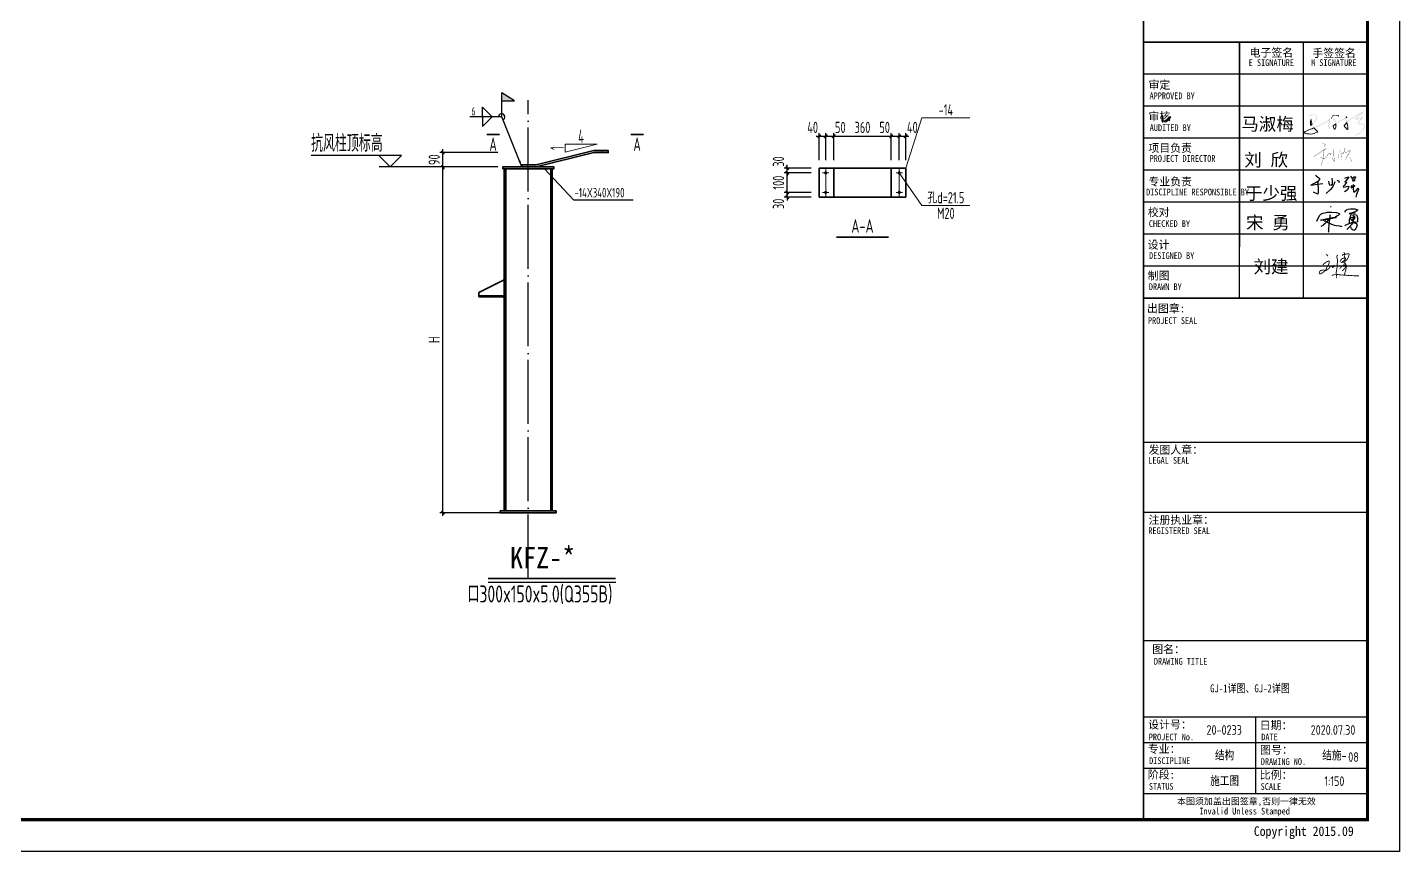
# Model space of a CAD drawing. Extents: x 899043 to 2598688, y -137197 to 211789.
# Drawn here: x 2129330 to 2193642, y 3985 to 42630 of the extents above; entities that cross this region are included whole.
import ezdxf
from ezdxf.enums import TextEntityAlignment as Align

# ---------------------------------------------------------------- set-up
doc = ezdxf.new("R2010")
doc.units = 0
doc.header["$LTSCALE"] = 1500
doc.header["$MEASUREMENT"] = 0
doc.linetypes.add('DOTE', pattern=[2.42, 2, -0.2, 0.02, -0.2])
for name, color, linetype in [('00-tk', 151, 'Continuous'), ('1', 2, 'Continuous'), ('AXIS', 3, 'Continuous'), ('DIM', 3, 'Continuous'), ('DIM_ELEV', 3, 'Continuous'), ('HfText', 7, 'Continuous'), ('iicon', 7, 'Continuous'), ('PUB_TEXT', 7, 'Continuous'), ('TEXT', 7, 'Continuous'), ('WALL', 7, 'Continuous'), ('WELD', 7, 'Continuous'), ('WINDOW', 4, 'Continuous'), ('文字', 7, 'Continuous')]:
    doc.layers.add(name, color=color, linetype=linetype)
for name, color, linetype, lineweight in [('10', 7, 'Continuous', 35), ('TK-签名', 70, 'Continuous', 30), ('功能名称', 255, 'Continuous', 0), ('字符串标注', 9, 'Continuous', 18), ('尺寸线及数字', 2, 'Continuous', 35), ('层10', 9, 'Continuous', 18), ('螺栓孔标注', 9, 'Continuous', 18), ('钢板标注', 9, 'Continuous', 18)]:
    doc.layers.add(name, color=color, linetype=linetype, lineweight=lineweight)
doc.styles.add('-黑体', font='simhei.ttf', dxfattribs={"width": 0.8})
doc.styles.add('DS6FS', font='tssdeng.shx', dxfattribs={"width": 0.8, "bigfont": 'tssdchn.shx'})
doc.styles.add('DS6HT', font='simhei.ttf', dxfattribs={"width": 0.8})
doc.styles.add('FromPkpm', font='Pkpmeng', dxfattribs={"width": 0.7, "bigfont": 'hztxt'})
doc.styles.get("Standard").update_dxf_attribs({"font": 'gbenor.shx', "bigfont": 'gbcbig.shx'})
doc.styles.add('TSSD_Dimension', font='Tssdeng.shx', dxfattribs={"width": 0.7, "bigfont": 'hztxt.shx'})
doc.styles.add('TSSD_Label', font='Tssdeng.shx', dxfattribs={"width": 0.7, "bigfont": 'hztxt.shx'})
doc.styles.add('TSSD_Norm', font='Tssdeng.shx', dxfattribs={"bigfont": 'hztxt.shx'})
doc.dimstyles.new('TSSD_150_150', dxfattribs={"dimtxt": 525, "dimasz": 150, "dimexe": 150, "dimexo": 375, "dimgap": 150, "dimtad": 1, "dimdec": 0, "dimzin": 0, "dimdsep": 46, "dimtxsty": 'TSSD_Dimension', "dimblk": 'ARCHTICK', "dimblk1": 'ARCHTICK', "dimblk2": 'ARCHTICK', "dimcen": 0, "dimdle": 150, "dimclrt": 7, "dimadec": 0, "dimazin": 0, "dimtfac": 1, "dimtdec": 0, "dimtix": 1, "dimtmove": 2, "dimatfit": 3, "dimfxl": 0, "dimtolj": 1, "dimtzin": 0, "dimarcsym": 0})
doc.dimstyles.new('TSSD_75_150', dxfattribs={"dimtxt": 525, "dimasz": 150, "dimexe": 150, "dimexo": 375, "dimgap": 150, "dimtad": 1, "dimdec": 0, "dimlfac": 0.5, "dimzin": 0, "dimdsep": 46, "dimtxsty": 'TSSD_Dimension', "dimblk": 'ARCHTICK', "dimblk1": 'ARCHTICK', "dimblk2": 'ARCHTICK', "dimcen": 0, "dimdle": 150, "dimclrt": 7, "dimadec": 0, "dimazin": 0, "dimtfac": 1, "dimtdec": 0, "dimtix": 1, "dimtmove": 2, "dimatfit": 3, "dimfxl": 0, "dimtolj": 1, "dimtzin": 0, "dimarcsym": 0})
doc.dimstyles.new('TSSD_LEADER_STYLE_300.0', dxfattribs={"dimtxt": 0.18, "dimasz": 300, "dimexe": 0.18, "dimexo": 0.0625, "dimgap": 0.09, "dimtad": 0, "dimtih": 1, "dimtoh": 1, "dimdec": 4, "dimzin": 0, "dimdsep": 46, "dimtxsty": 'Standard', "dimcen": 0.09, "dimadec": 0, "dimazin": 0, "dimtfac": 1, "dimtdec": 4, "dimtofl": 0, "dimtmove": 0, "dimatfit": 3, "dimfxl": 0, "dimtolj": 1, "dimtzin": 0, "dimarcsym": 0})

# ---------------------------------------------------------------- blocks, each defined once
blk = doc.blocks.new('_ArchTick')
at = {"color": 0, "linetype": 'ByBlock', "const_width": 0.4}
blk.add_lwpolyline([(-0.5, -0.5), (0.5, 0.5)], dxfattribs=at)
blk = doc.blocks.new('*D742')
at = {"layer": 'Defpoints', "color": 0}
for p in [(2148804, 36765), (2151748, 36765), (2151748, 36090)]:
    blk.add_point(p, dxfattribs=at)
at = {"layer": 'DIM', "color": 0, "lineweight": -2}
for p, q in [((2151373, 36765), (2148654, 36765)), ((2148804, 36765), (2148804, 36915)), ((2148804, 36090), (2148804, 36765)), ((2151373, 36090), (2148654, 36090)), ((2148804, 36090), (2148804, 35940))]:
    blk.add_line(p, q, dxfattribs=at)
at = {"layer": 'DIM', "color": 0, "lineweight": -2, "xscale": 150, "yscale": 150, "zscale": 150}
for p, rotation in [((2148804, 36765), 270), ((2148804, 36090), 90)]:
    blk.add_blockref('_ArchTick', p, dxfattribs=dict(at, rotation=rotation))
at = {"layer": 'DIM', "color": 7, "insert": (2148391, 36428), "char_height": 525, "attachment_point": 5, "rotation": 90, "style": 'TSSD_Dimension'}
blk.add_mtext('\\A1;90', dxfattribs=at)
blk = doc.blocks.new('*D743')
at = {"layer": 'Defpoints', "color": 0}
for p in [(2166744, 37530), (2166444, 36034), (2166744, 36034)]:
    blk.add_point(p, dxfattribs=at)
at = {"layer": 'DIM', "color": 0, "lineweight": -2}
for p, q in [((2166294, 37530), (2166894, 37530)), ((2166444, 36409), (2166444, 37680)), ((2166744, 36409), (2166744, 37680))]:
    blk.add_line(p, q, dxfattribs=at)
at = {"layer": 'DIM', "color": 0, "lineweight": -2, "xscale": 150, "yscale": 150, "zscale": 150, "rotation": 180}
blk.add_blockref('_ArchTick', (2166444, 37530), dxfattribs=at)
at = {"layer": 'DIM', "color": 0, "lineweight": -2, "xscale": 150, "yscale": 150, "zscale": 150}
blk.add_blockref('_ArchTick', (2166744, 37530), dxfattribs=at)
at = {"layer": 'DIM', "color": 7, "insert": (2166133, 37943), "char_height": 525, "attachment_point": 5, "style": 'TSSD_Dimension'}
blk.add_mtext('\\A1;40', dxfattribs=at)
blk = doc.blocks.new('*D744')
at = {"layer": 'Defpoints', "color": 0}
for p in [(2167119, 37530), (2166744, 36034), (2167119, 36034)]:
    blk.add_point(p, dxfattribs=at)
at = {"layer": 'DIM', "color": 0, "lineweight": -2}
for p, q in [((2166594, 37530), (2167269, 37530)), ((2166744, 36409), (2166744, 37680)), ((2167119, 36409), (2167119, 37680))]:
    blk.add_line(p, q, dxfattribs=at)
at = {"layer": 'DIM', "color": 0, "lineweight": -2, "xscale": 150, "yscale": 150, "zscale": 150, "rotation": 180}
blk.add_blockref('_ArchTick', (2166744, 37530), dxfattribs=at)
at = {"layer": 'DIM', "color": 0, "lineweight": -2, "xscale": 150, "yscale": 150, "zscale": 150}
blk.add_blockref('_ArchTick', (2167119, 37530), dxfattribs=at)
at = {"layer": 'DIM', "color": 7, "insert": (2167429, 37943), "char_height": 525, "attachment_point": 5, "style": 'TSSD_Dimension'}
blk.add_mtext('\\A1;50', dxfattribs=at)
blk = doc.blocks.new('*D745')
at = {"layer": 'Defpoints', "color": 0}
for p in [(2169819, 37530), (2167119, 36034), (2169819, 36034)]:
    blk.add_point(p, dxfattribs=at)
at = {"layer": 'DIM', "color": 0, "lineweight": -2}
for p, q in [((2166969, 37530), (2169969, 37530)), ((2167119, 36409), (2167119, 37680)), ((2169819, 36409), (2169819, 37680))]:
    blk.add_line(p, q, dxfattribs=at)
at = {"layer": 'DIM', "color": 0, "lineweight": -2, "xscale": 150, "yscale": 150, "zscale": 150, "rotation": 180}
blk.add_blockref('_ArchTick', (2167119, 37530), dxfattribs=at)
at = {"layer": 'DIM', "color": 0, "lineweight": -2, "xscale": 150, "yscale": 150, "zscale": 150}
blk.add_blockref('_ArchTick', (2169819, 37530), dxfattribs=at)
at = {"layer": 'DIM', "color": 7, "insert": (2168469, 37943), "char_height": 525, "attachment_point": 5, "style": 'TSSD_Dimension'}
blk.add_mtext('\\A1;360', dxfattribs=at)
blk = doc.blocks.new('*D746')
at = {"layer": 'Defpoints', "color": 0}
for p in [(2170194, 37530), (2169819, 36034), (2170194, 36034)]:
    blk.add_point(p, dxfattribs=at)
at = {"layer": 'DIM', "color": 0, "lineweight": -2}
for p, q in [((2169669, 37530), (2170344, 37530)), ((2169819, 36409), (2169819, 37680)), ((2170194, 36409), (2170194, 37680))]:
    blk.add_line(p, q, dxfattribs=at)
at = {"layer": 'DIM', "color": 0, "lineweight": -2, "xscale": 150, "yscale": 150, "zscale": 150, "rotation": 180}
blk.add_blockref('_ArchTick', (2169819, 37530), dxfattribs=at)
at = {"layer": 'DIM', "color": 0, "lineweight": -2, "xscale": 150, "yscale": 150, "zscale": 150}
blk.add_blockref('_ArchTick', (2170194, 37530), dxfattribs=at)
at = {"layer": 'DIM', "color": 7, "insert": (2169508, 37943), "char_height": 525, "attachment_point": 5, "style": 'TSSD_Dimension'}
blk.add_mtext('\\A1;50', dxfattribs=at)
blk = doc.blocks.new('*D747')
at = {"layer": 'Defpoints', "color": 0}
for p in [(2170494, 37530), (2170194, 36034), (2170494, 36034)]:
    blk.add_point(p, dxfattribs=at)
at = {"layer": 'DIM', "color": 0, "lineweight": -2}
for p, q in [((2170044, 37530), (2170644, 37530)), ((2170194, 36409), (2170194, 37680)), ((2170494, 36409), (2170494, 37680))]:
    blk.add_line(p, q, dxfattribs=at)
at = {"layer": 'DIM', "color": 0, "lineweight": -2, "xscale": 150, "yscale": 150, "zscale": 150, "rotation": 180}
blk.add_blockref('_ArchTick', (2170194, 37530), dxfattribs=at)
at = {"layer": 'DIM', "color": 0, "lineweight": -2, "xscale": 150, "yscale": 150, "zscale": 150}
blk.add_blockref('_ArchTick', (2170494, 37530), dxfattribs=at)
at = {"layer": 'DIM', "color": 7, "insert": (2170804, 37943), "char_height": 525, "attachment_point": 5, "style": 'TSSD_Dimension'}
blk.add_mtext('\\A1;40', dxfattribs=at)
blk = doc.blocks.new('*D748')
at = {"layer": 'Defpoints', "color": 0}
for p in [(2164944, 34894), (2166444, 34894), (2166444, 34669)]:
    blk.add_point(p, dxfattribs=at)
at = {"layer": 'DIM', "color": 0, "lineweight": -2}
for p, q in [((2166069, 34894), (2164794, 34894)), ((2164944, 34894), (2164944, 35044)), ((2164944, 34669), (2164944, 34894)), ((2166069, 34669), (2164794, 34669)), ((2164944, 34669), (2164944, 34519))]:
    blk.add_line(p, q, dxfattribs=at)
at = {"layer": 'DIM', "color": 0, "lineweight": -2, "xscale": 150, "yscale": 150, "zscale": 150}
for p, rotation in [((2164944, 34894), 270), ((2164944, 34669), 90)]:
    blk.add_blockref('_ArchTick', p, dxfattribs=dict(at, rotation=rotation))
at = {"layer": 'DIM', "color": 7, "insert": (2164531, 34359), "char_height": 525, "attachment_point": 5, "rotation": 90, "style": 'TSSD_Dimension'}
blk.add_mtext('\\A1;30', dxfattribs=at)
blk = doc.blocks.new('*D749')
at = {"layer": 'Defpoints', "color": 0}
for p in [(2164944, 35809), (2166444, 35809), (2166444, 34894)]:
    blk.add_point(p, dxfattribs=at)
at = {"layer": 'DIM', "color": 0, "lineweight": -2}
for p, q in [((2166069, 35809), (2164794, 35809)), ((2164944, 35809), (2164944, 35959)), ((2164944, 34894), (2164944, 35809)), ((2166069, 34894), (2164794, 34894)), ((2164944, 34894), (2164944, 34744))]:
    blk.add_line(p, q, dxfattribs=at)
at = {"layer": 'DIM', "color": 0, "lineweight": -2, "xscale": 150, "yscale": 150, "zscale": 150}
for p, rotation in [((2164944, 35809), 270), ((2164944, 34894), 90)]:
    blk.add_blockref('_ArchTick', p, dxfattribs=dict(at, rotation=rotation))
at = {"layer": 'DIM', "color": 7, "insert": (2164531, 35352), "char_height": 525, "attachment_point": 5, "rotation": 90, "style": 'TSSD_Dimension'}
blk.add_mtext('\\A1;100', dxfattribs=at)
blk = doc.blocks.new('*D750')
at = {"layer": 'Defpoints', "color": 0}
for p in [(2164944, 36034), (2166444, 36034), (2166444, 35809)]:
    blk.add_point(p, dxfattribs=at)
at = {"layer": 'DIM', "color": 0, "lineweight": -2}
for p, q in [((2166069, 36034), (2164794, 36034)), ((2164944, 36034), (2164944, 36184)), ((2164944, 35809), (2164944, 36034)), ((2166069, 35809), (2164794, 35809)), ((2164944, 35809), (2164944, 35659))]:
    blk.add_line(p, q, dxfattribs=at)
at = {"layer": 'DIM', "color": 0, "lineweight": -2, "xscale": 150, "yscale": 150, "zscale": 150}
for p, rotation in [((2164944, 36034), 270), ((2164944, 35809), 90)]:
    blk.add_blockref('_ArchTick', p, dxfattribs=dict(at, rotation=rotation))
at = {"layer": 'DIM', "color": 7, "insert": (2164531, 36344), "char_height": 525, "attachment_point": 5, "rotation": 90, "style": 'TSSD_Dimension'}
blk.add_mtext('\\A1;30', dxfattribs=at)
blk = doc.blocks.new('*D741')
at = {"layer": 'Defpoints', "color": 0}
for p in [(2148804, 36090), (2151373, 36090), (2152805, 19873)]:
    blk.add_point(p, dxfattribs=at)
at = {"layer": 'DIM', "color": 0, "lineweight": -2}
for p, q in [((2150998, 36090), (2148654, 36090)), ((2148804, 19723), (2148804, 36240)), ((2152430, 19873), (2148654, 19873))]:
    blk.add_line(p, q, dxfattribs=at)
at = {"layer": 'DIM', "color": 0, "lineweight": -2, "xscale": 150, "yscale": 150, "zscale": 150}
for p, rotation in [((2148804, 36090), 90), ((2148804, 19873), 270)]:
    blk.add_blockref('_ArchTick', p, dxfattribs=dict(at, rotation=rotation))
at = {"layer": 'DIM', "color": 7, "insert": (2148391, 27982), "char_height": 525, "attachment_point": 5, "rotation": 90, "style": 'TSSD_Dimension'}
blk.add_mtext('\\A1;H', dxfattribs=at)
blk = doc.blocks.new('_WELD001')
at = {"linetype": 'ByBlock'}
h = blk.add_hatch(color=0, dxfattribs=at)
h.paths.add_polyline_path([(0.8, 1), (0, 1.5), (0, 1)])
edge = h.paths.add_edge_path()
edge.add_line((0, 0), (0, 1.5))
at = {"color": 0, "linetype": 'ByBlock'}
for p, q in [((0, 0), (0, 1.5)), ((0.8, 1), (0, 1.5)), ((0, 1), (0.8, 1))]:
    blk.add_line(p, q, dxfattribs=at)
blk = doc.blocks.new('_WELD004')
at = {"color": 0, "linetype": 'ByBlock'}
for p, q in [((0, 1), (1, 0)), ((0, 0), (0, 1))]:
    blk.add_line(p, q, dxfattribs=at)
blk = doc.blocks.new('A$C7C122B11')
at = {"layer": 'iicon', "color": 13, "const_width": 7.58}
for points in [[(101, 316), (199, 383)], [(199, 383), (301, 455)], [(244, 611), (279, 605)], [(322, 465), (255, 393)], [(255, 393), (267, 338)], [(279, 605), (315, 591)], [(321, 572), (298, 526)], [(301, 455), (344, 476)], [(315, 591), (321, 572)], [(554, 440), (553, 381)], [(553, 381), (555, 298)], [(718, 416), (741, 413)], [(745, 400), (719, 368)], [(741, 413), (745, 400)], [(858, 469), (850, 439)], [(850, 439), (850, 403)], [(850, 403), (863, 373)], [(872, 485), (858, 469)], [(897, 363), (924, 382)], [(924, 382), (974, 414)], [(991, 378), (971, 334)], [(974, 414), (997, 421)], [(1010, 411), (991, 378)], [(997, 421), (1010, 411)], [(0, 251), (101, 316)], [(180, 234), (214, 214)], [(220, 61), (189, 0)], [(214, 214), (249, 201)], [(254, 164), (220, 61)], [(249, 201), (284, 195)], [(270, 260), (254, 164)], [(267, 338), (270, 260)], [(284, 195), (312, 200)], [(312, 200), (331, 220)], [(331, 220), (382, 295)], [(382, 295), (411, 328)], [(411, 328), (434, 349)], [(434, 349), (448, 349)], [(448, 349), (455, 315)], [(455, 315), (462, 292)], [(462, 292), (485, 335)], [(535, 158), (509, 209)], [(575, 108), (535, 158)], [(555, 298), (561, 212)], [(561, 212), (572, 134)], [(572, 134), (575, 108)], [(674, 309), (686, 266)], [(686, 266), (692, 224)], [(692, 224), (692, 211)], [(726, 309), (755, 327)], [(755, 327), (790, 346)], [(756, 296), (765, 257)], [(762, 218), (762, 180)], [(762, 180), (763, 160)], [(765, 257), (762, 218)], [(790, 346), (817, 357)], [(826, 342), (799, 315)], [(817, 357), (835, 356)], [(835, 356), (826, 342)], [(863, 373), (876, 363)], [(876, 363), (897, 363)], [(892, 201), (876, 164)], [(909, 233), (892, 201)], [(921, 283), (909, 233)], [(923, 311), (921, 283)], [(951, 294), (937, 279)], [(971, 334), (951, 294)], [(980, 231), (1007, 207)], [(1033, 121), (1002, 119)], [(1007, 207), (1028, 171)], [(1028, 171), (1033, 146)], [(1033, 146), (1033, 121)]]:
    blk.add_lwpolyline(points, dxfattribs=at)
blk = doc.blocks.new('A$C26561F03')
at = {"layer": 'WALL'}
for p, q in [((166, 452), (88, 412)), ((150, 688), (177, 655)), ((224, 488), (166, 452)), ((177, 655), (214, 628)), ((214, 628), (252, 600)), ((216, 496), (223, 419)), ((268, 546), (224, 488)), ((252, 600), (277, 584)), ((277, 584), (268, 546)), ((550, 496), (561, 437)), ((561, 437), (583, 381)), ((662, 590), (665, 508)), ((665, 508), (669, 415)), ((749, 474), (725, 389)), ((810, 531), (834, 516)), ((834, 516), (863, 508)), ((863, 508), (884, 493)), ((880, 471), (867, 448)), ((884, 493), (880, 471)), ((1120, 459), (1057, 371)), ((1084, 500), (1061, 471)), ((1061, 471), (1109, 474)), ((1068, 593), (1118, 614)), ((1150, 572), (1084, 500)), ((1109, 474), (1120, 459)), ((1118, 614), (1187, 628)), ((1187, 628), (1150, 572)), ((1246, 649), (1268, 615)), ((1268, 615), (1304, 564)), ((1304, 564), (1309, 523)), ((1307, 568), (1333, 598)), ((1309, 523), (1308, 495)), ((1343, 524), (1316, 499)), ((1316, 499), (1363, 515)), ((1333, 598), (1360, 635)), ((1377, 566), (1343, 524)), ((1360, 635), (1394, 635)), ((1363, 515), (1390, 517)), ((1397, 608), (1377, 566)), ((1394, 635), (1397, 608)), ((88, 412), (0, 376)), ((0, 376), (76, 385)), ((76, 385), (204, 403)), ((222, 89), (81, 156)), ((204, 403), (295, 415)), ((231, 157), (222, 89)), ((223, 419), (231, 254)), ((231, 254), (231, 157)), ((295, 415), (378, 424)), ((616, 235), (483, 114)), ((583, 381), (597, 366)), ((680, 311), (616, 235)), ((660, 364), (640, 392)), ((669, 415), (660, 364)), ((725, 389), (680, 311)), ((1057, 371), (1016, 328)), ((1016, 328), (1022, 313)), ((1022, 313), (1078, 322)), ((1135, 221), (1058, 166)), ((1078, 322), (1153, 340)), ((1181, 286), (1135, 221)), ((1153, 340), (1188, 328)), ((1188, 328), (1181, 286)), ((1271, 364), (1258, 328)), ((1258, 328), (1263, 293)), ((1263, 293), (1289, 314)), ((1289, 314), (1309, 338)), ((1309, 338), (1344, 361)), ((1328, 304), (1325, 232)), ((1325, 232), (1330, 189)), ((1328, 304), (1332, 359)), ((1357, 326), (1328, 304)), ((1330, 189), (1340, 165)), ((1332, 359), (1335, 388)), ((1340, 165), (1370, 167)), ((1344, 361), (1362, 360)), ((1365, 339), (1357, 326)), ((1362, 360), (1365, 339)), ((1370, 167), (1427, 221)), ((1429, 80), (1406, 0)), ((1427, 221), (1472, 263)), ((1474, 180), (1429, 80)), ((1472, 263), (1484, 279)), ((1486, 229), (1474, 180)), ((1484, 279), (1486, 229))]:
    blk.add_line(p, q, dxfattribs=at)
blk = doc.blocks.new('20150828165454')
h = blk.add_hatch(color=256)
h.paths.add_polyline_path([(-4440, 30), (-4590, 65), (-4738, 73), (-4862, 73), (-4992, 72), (-5125, 52), (-5266, 37), (-5393, 13), (-5517, -12), (-5636, -56), (-5741, -115), (-5764, -162), (-5753, -202), (-5720, -224), (-5687, -211), (-5590, -156), (-5487, -118), (-5372, -95), (-5250, -72), (-5111, -57), (-4983, -38), (-4861, -37), (-4741, -37), (-4606, -44), (-4481, -73), (-4396, -123), (-4309, -200), (-4258, -277), (-4228, -372), (-4222, -432), (-4226, -493), (-4256, -619), (-4303, -715), (-4397, -874), (-4482, -1002), (-4524, -1077), (-4590, -1174), (-4663, -1268), (-4809, -1452), (-5015, -1664), (-5034, -1609), (-5089, -1342), (-5123, -1119), (-5136, -855), (-5186, -665), (-5310, -733), (-5417, -938), (-5505, -1249), (-5497, -1579), (-5468, -1849), (-5423, -2020), (-5307, -2086), (-5075, -1883), (-5061, -1869), (-5023, -1980), (-4920, -2172), (-4812, -2296), (-4775, -2346), (-4907, -2394), (-5121, -2478), (-5344, -2571), (-5520, -2636), (-5732, -2723), (-5969, -2837), (-6203, -2949), (-6416, -3043), (-6581, -3165), (-6703, -3245), (-6753, -3389), (-6543, -3484), (-6306, -3571), (-6047, -3628), (-5675, -3683), (-5346, -3696), (-4984, -3674), (-4626, -3589), (-4404, -3489), (-4020, -3309), (-3956, -3186), (-3956, -3088), (-4121, -2902), (-4378, -2661), (-4537, -2481), (-4598, -2400), (-4501, -2365), (-4236, -2257), (-3766, -2061), (-3213, -1827), (-2411, -1391), (-2174, -1208), (-2003, -1066), (-1843, -939), (-1870, -1118), (-1916, -1391), (-1963, -1659), (-1997, -1943), (-2000, -2196), (-1987, -2394), (-1897, -2716), (-1739, -2464), (-1664, -2061), (-1660, -2046), (-1673, -2009), (-1704, -2000), (-1735, -2006), (-1772, -2040), (-1844, -2423), (-1858, -2447), (-1878, -2376), (-1890, -2193), (-1887, -1950), (-1854, -1675), (-1808, -1409), (-1762, -1135), (-1727, -907), (-1723, -906), (-1721, -872), (-1721, -871), (-1703, -509, 0.9997794), (-1812, -503), (-1829, -818), (-1884, -831), (-2072, -981), (-2243, -1122), (-2471, -1298), (-3261, -1728), (-3808, -1959), (-4278, -2155), (-4541, -2262), (-4667, -2307), (-4727, -2228), (-4828, -2109), (-4922, -1935), (-4975, -1781), (-4727, -1525), (-4576, -1336), (-4501, -1239), (-4430, -1135), (-4388, -1059), (-4304, -932), (-4206, -767), (-4152, -656), (-4116, -509), (-4112, -430), (-4119, -351), (-4158, -229), (-4225, -127), (-4331, -33)])
h.paths.add_polyline_path([(-5250, -856), (-5246, -872), (-5233, -1130), (-5198, -1361), (-5140, -1638), (-5101, -1752), (-5151, -1803), (-5320, -1952), (-5328, -1947), (-5360, -1829), (-5387, -1572), (-5395, -1263), (-5314, -979)], flags=16)
h.paths.add_polyline_path([(-4706, -2439), (-4622, -2551), (-4457, -2737), (-4200, -2979), (-4066, -3130), (-4066, -3160), (-4100, -3226), (-4450, -3389), (-4661, -3484), (-5000, -3565), (-5347, -3585), (-5665, -3573), (-6027, -3519), (-6275, -3465), (-6502, -3382), (-6616, -3330), (-6611, -3316), (-6519, -3255), (-6360, -3139), (-6157, -3049), (-5921, -2936), (-5688, -2824), (-5479, -2739), (-5303, -2673), (-5080, -2580), (-4869, -2497)], flags=16)
blk.add_hatch(color=256).paths.add_polyline_path([(-168, -111), (-139, -122), (-168, -209), (-178, -172), (-217, -188), (-241, -231), (-240, -253), (-228, -276), (-200, -294), (-168, -302), (-115, -297), (-77, -292), (-54, -271), (-64, -244), (0, -55), (-152, 0), (-457, -20), (-795, -59), (-1146, -70), (-1281, -116), (-1343, -253), (-1500, -603), (-1494, -694), (-1442, -689), (-1397, -663), (-1400, -648), (-1243, -299), (-1200, -205), (-1126, -179), (-787, -168), (-448, -130)])
h = blk.add_hatch(color=256)
h.paths.add_polyline_path([(-688, -999), (-758, -854), (-875, -743), (-1035, -731), (-1201, -885), (-1136, -1058), (-1108, -1080), (-1080, -1087), (-1031, -1082), (-1031, -1038), (-1033, -1019), (-1072, -915), (-995, -844), (-922, -850), (-848, -920), (-789, -1044), (-688, -1286), (-658, -1498), (-642, -1566), (-853, -1712), (-1191, -1986), (-1209, -2083), (-1177, -2315), (-1093, -2534), (-846, -2791), (-664, -2671), (-615, -2561), (-516, -2337), (-480, -2070), (-489, -1817), (-511, -1642), (-518, -1613), (-479, -1586), (-165, -1385), (192, -1191), (537, -1003), (1087, -738), (1231, -674), (1250, -797), (1292, -1025), (1329, -1168), (1390, -1315), (1395, -1327), (1306, -1404), (1156, -1569), (983, -1775), (814, -1969), (842, -2080), (917, -2204), (1145, -2513), (1400, -2745), (1622, -2852), (1738, -2764), (1754, -2564), (1717, -2283), (1677, -1889), (1607, -1705), (1537, -1400), (1523, -1361), (1651, -1250), (1970, -1051), (2327, -770), (2760, -428), (2899, -354), (3238, -160), (3696, 101), (3975, 242), (4325, 379), (4403, 392), (4098, 197), (3764, -67), (3426, -339), (3128, -580), (3036, -733), (3084, -838), (3231, -876), (4286, -573), (4170, -677), (3520, -1353), (3490, -1494), (3543, -1600), (3652, -1703), (3791, -1744), (4210, -1764), (4485, -1782), (4603, -1871), (4653, -1995), (4701, -2170), (4651, -2340), (4517, -2625), (4351, -2851), (4045, -3162), (3802, -3368), (3636, -3501), (3516, -3583), (3351, -3668), (3136, -3711), (3117, -3707), (3087, -3712), (3058, -3730), (3044, -3762), (3044, -3803), (3072, -3829), (3115, -3829), (3158, -3819), (3388, -3773), (3573, -3678), (3701, -3590), (3872, -3453), (4120, -3243), (4435, -2922), (4612, -2681), (4754, -2379), (4815, -2171), (4757, -1960), (4694, -1802), (4525, -1674), (4216, -1654), (3809, -1635), (3708, -1605), (3633, -1534), (3606, -1480), (3621, -1406), (4246, -756), (4499, -531), (4400, -447), (4272, -463), (3230, -762), (3162, -745), (3160, -740), (3213, -654), (3495, -425), (3832, -153), (4162, 107), (4528, 341), (4539, 495), (4415, 505), (4296, 485), (3930, 343), (3644, 198), (3183, -65), (2846, -258), (2700, -335), (2259, -684), (1907, -961), (1585, -1162), (1483, -1251), (1434, -1133), (1400, -1002), (1358, -778), (1335, -627), (1338, -626), (1600, -468), (1348, -242), (1207, -133), (1215, -560), (1041, -638), (487, -905), (139, -1094), (-221, -1290), (-540, -1495), (-545, -1498), (-550, -1478), (-581, -1257)])
h.paths.add_polyline_path([(-617, -1682), (-599, -1826), (-590, -2065), (-623, -2307), (-715, -2516), (-752, -2596), (-830, -2649), (-998, -2474), (-1070, -2287), (-1098, -2086), (-1090, -2046), (-787, -1800)], flags=16)
h.paths.add_polyline_path([(935, -1998), (1066, -1847), (1239, -1641), (1383, -1483), (1433, -1440), (1501, -1737), (1569, -1915), (1608, -2296), (1643, -2567), (1632, -2706), (1609, -2724), (1462, -2653), (1227, -2439), (1009, -2142), (945, -2037)], flags=16)
h.paths.add_polyline_path([(1324, -506), (1321, -366), (1416, -451)], flags=16)
for points in [[(-4869, -2497), (-4706, -2439), (-4622, -2551), (-4457, -2737), (-4200, -2979), (-4066, -3130), (-4066, -3160), (-4100, -3226), (-4450, -3389), (-4661, -3484), (-5000, -3565), (-5347, -3585), (-5665, -3573), (-6027, -3519), (-6275, -3465), (-6502, -3382), (-6616, -3330), (-6611, -3316), (-6519, -3255), (-6360, -3139), (-6157, -3049), (-5921, -2936), (-5688, -2824), (-5479, -2739), (-5303, -2673), (-5080, -2580)], [(-5246, -872), (-5233, -1130), (-5198, -1361), (-5140, -1638), (-5101, -1752), (-5151, -1803), (-5320, -1952), (-5328, -1947), (-5360, -1829), (-5387, -1572), (-5395, -1263), (-5314, -979), (-5250, -856)], [(-617, -1682), (-599, -1826), (-590, -2065), (-623, -2307), (-715, -2516), (-752, -2596), (-830, -2649), (-998, -2474), (-1070, -2287), (-1098, -2086), (-1090, -2046), (-787, -1800)], [(1383, -1483), (1433, -1440), (1501, -1737), (1569, -1915), (1608, -2296), (1643, -2567), (1632, -2706), (1609, -2724), (1462, -2653), (1227, -2439), (1009, -2142), (945, -2037), (935, -1998), (1066, -1847), (1239, -1641)], [(1321, -366), (1324, -506), (1416, -451)]]:
    blk.add_lwpolyline(points, close=True)
blk = doc.blocks.new('A$C16496DF1')
at = {"layer": '00-tk'}
for p, q in [((178350, 126150), (178350, 0)), ((166350, 124650), (166350, 1500)), ((176850, 124650), (176850, 1500)), ((166350, 37950), (176850, 37950)), ((166350, 37950), (176850, 37950)), ((166350, 37950), (176850, 37950)), ((166350, 37950), (176850, 37950)), ((166350, 37950), (176850, 37950)), ((176850, 37950), (166350, 37950)), ((176850, 37950), (166350, 37950)), ((176850, 37950), (166350, 37950)), ((166350, 37950), (176850, 37950)), ((170850, 25950), (170850, 37950)), ((170850, 37950), (170850, 28350)), ((173850, 25950), (173850, 37950)), ((173850, 28350), (173850, 37950)), ((176850, 36450), (166350, 36450)), ((176850, 34950), (166350, 34950)), ((176850, 34950), (166350, 34950)), ((167232, 34253), (167230, 34214)), ((167230, 34214), (167275, 34214)), ((167273, 34460), (167232, 34450)), ((167232, 34450), (167232, 34304)), ((167232, 34304), (167233, 34290)), ((167233, 34290), (167232, 34253)), ((167273, 34304), (167273, 34460)), ((167273, 34266), (167273, 34304)), ((167274, 34228), (167273, 34266)), ((167275, 34214), (167274, 34228)), ((167365, 34259), (167328, 34246)), ((167328, 34246), (167337, 34237)), ((167337, 34237), (167359, 34208)), ((167359, 34208), (167385, 34219)), ((167399, 34274), (167365, 34259)), ((167385, 34219), (167419, 34235)), ((167429, 34291), (167399, 34274)), ((167419, 34235), (167440, 34248)), ((167462, 34313), (167429, 34291)), ((167440, 34248), (167471, 34269)), ((167490, 34336), (167462, 34313)), ((167471, 34269), (167496, 34287)), ((167505, 34352), (167490, 34336)), ((167496, 34287), (167526, 34314)), ((167533, 34382), (167505, 34352)), ((167526, 34314), (167588, 34314)), ((167555, 34409), (167533, 34382)), ((167556, 34412), (167555, 34409)), ((167576, 34446), (167556, 34412)), ((167556, 34344), (167581, 34376)), ((167588, 34314), (167556, 34344)), ((167581, 34460), (167576, 34446)), ((167614, 34441), (167581, 34460)), ((167581, 34376), (167601, 34403)), ((167601, 34403), (167604, 34408)), ((167604, 34408), (167629, 34435)), ((167629, 34435), (167614, 34441)), ((176850, 33450), (166350, 33450)), ((176850, 33450), (166350, 33450)), ((176850, 31950), (166350, 31950)), ((176850, 31950), (166350, 31950)), ((176850, 30450), (166350, 30450)), ((176850, 30450), (166350, 30450)), ((176850, 28950), (166350, 28950)), ((176850, 28950), (166350, 28950)), ((176850, 27450), (166350, 27450)), ((176850, 27450), (166350, 27450)), ((166350, 25950), (176850, 25950)), ((166350, 25950), (176850, 25950)), ((176850, 25950), (166350, 25950)), ((176850, 25950), (166350, 25950)), ((166350, 19200), (176850, 19200)), ((176850, 15900), (166350, 15900)), ((176850, 6300), (166350, 6300)), ((171600, 6300), (171600, 2700)), ((176850, 5100), (166350, 5100)), ((176850, 3900), (166350, 3900)), ((176850, 2700), (166350, 2700)), ((176850, 1500), (3750, 1500)), ((176850, 1500), (166350, 1500))]:
    blk.add_line(p, q, dxfattribs=at)
at = {"layer": '00-tk', "linetype": 'Continuous'}
blk.add_line((178350, 0), (0, 0), dxfattribs=at)
at = {"layer": '00-tk', "const_width": 150}
blk.add_lwpolyline([(3750, 124650), (176850, 124650), (176850, 1500), (3750, 1500)], close=True, dxfattribs=at)
at = {"layer": '00-tk', "const_width": 75}
blk.add_lwpolyline([(166350, 1500), (166350, 124650)], dxfattribs=at)
at = {"layer": '00-tk'}
blk.add_lwpolyline([(166350, 9900), (176850, 9900), (176850, 6300), (166350, 6300)], close=True, dxfattribs=at)
at = {"layer": 'AXIS', "color": 1, "ltscale": 1000, "const_width": 42}
for points in [[(174750, 27508), (174788, 27535), (174802, 27565), (174828, 27581), (174865, 27605), (174895, 27627), (174923, 27646), (174953, 27664), (174984, 27677), (175019, 27686), (175044, 27682), (175055, 27669), (175061, 27647), (175054, 27622), (175024, 27528), (175018, 27515), (175001, 27486), (174989, 27467), (174965, 27434), (174942, 27403), (174912, 27334), (174907, 27312), (174888, 27270), (174858, 27237), (174836, 27221), (174811, 27198), (174780, 27168), (174749, 27149), (174713, 27125), (174666, 27105), (174641, 27093), (174605, 27088), (174596, 27101), (174586, 27132), (174590, 27158), (174602, 27188), (174625, 27228), (174649, 27242), (174677, 27253), (174736, 27265), (174778, 27270), (174820, 27263), (174864, 27243), (174895, 27245), (174921, 27256), (174974, 27293), (175036, 27340), (175083, 27396), (175120, 27442), (175147, 27463), (175183, 27445), (175193, 27422), (175198, 27405), (175223, 27386), (175235, 27407), (175257, 27434), (175275, 27459), (175293, 27501), (175293, 27501), (175295, 27512)], [(174908, 28001), (174933, 27984), (174957, 27969), (174970, 27951), (174986, 27931), (174992, 27921)], [(175457, 27971), (175422, 27945), (175422, 27945), (175413, 27892), (175413, 27864), (175417, 27837), (175424, 27809), (175439, 27758), (175444, 27701), (175444, 27655), (175428, 27583), (175422, 27479), (175424, 27433), (175419, 27381), (175406, 27310), (175393, 27214), (175378, 27163), (175391, 27014), (175384, 26926), (175386, 26891), (175387, 26877)], [(175566, 27661), (175574, 27706), (175605, 27752), (175641, 27788), (175718, 27825), (175757, 27838), (175780, 27844), (175803, 27844), (175819, 27808), (175796, 27752), (175757, 27716), (175697, 27677), (175665, 27646), (175647, 27628), (175711, 27638), (175774, 27647), (175788, 27640), (175787, 27590), (175743, 27545), (175733, 27520), (175703, 27487), (175670, 27462), (175642, 27443), (175623, 27418), (175685, 27473), (175733, 27482), (175772, 27495), (175811, 27499), (175841, 27494), (175814, 27438), (175812, 27387), (175777, 27348), (175737, 27295), (175697, 27263), (175677, 27240), (175669, 27218)], [(175703, 27933), (175682, 27951), (175676, 27971), (175695, 27988), (175743, 28000), (175788, 28008), (175853, 28019), (175881, 28027), (175912, 28032), (175943, 28035), (175975, 28025), (175988, 28000), (175976, 27955), (175968, 27916), (175943, 27866), (175919, 27800), (175850, 27724), (175827, 27713), (175816, 27704), (175769, 27709), (175757, 27716)], [(175738, 28105), (175753, 28077), (175768, 28058), (175769, 28031), (175772, 28021), (175775, 28005), (175760, 27963), (175764, 27909), (175774, 27887), (175775, 27873), (175773, 27842), (175781, 27739), (175774, 27709), (175787, 27622), (175798, 27579), (175811, 27559), (175838, 27516), (175867, 27474), (175863, 27437), (175849, 27397), (175844, 27348), (175825, 27238), (175804, 27191), (175782, 27105), (175754, 27038)], [(175182, 27010), (175235, 27037), (175291, 27049), (175387, 27052), (175433, 27056), (175480, 27055), (175557, 27044), (175618, 27033), (175698, 27039), (175721, 27033), (175760, 27019), (175814, 27023), (175856, 27025), (175925, 27017), (175962, 27009), (176019, 27006), (176068, 27009), (176115, 27009), (176167, 27004), (176229, 27000), (176296, 26996), (176341, 26993), (176393, 26992), (176426, 26995), (176443, 26996)]]:
    blk.add_lwpolyline(points, dxfattribs=at)
at = {"layer": 'TK-签名'}
for p, q in [((175141, 30252), (175110, 30221)), ((174467, 29561), (174590, 29823)), ((174590, 29823), (174663, 29896)), ((174717, 29614), (174646, 29601)), ((174646, 29601), (174649, 29607)), ((174649, 29607), (174890, 29663)), ((174663, 29896), (174755, 29938)), ((174804, 29612), (174717, 29614)), ((174755, 29938), (174866, 29958)), ((174899, 29620), (174804, 29612)), ((174866, 29958), (174975, 29977)), ((174890, 29663), (175044, 29698)), ((174976, 29633), (174899, 29620)), ((174992, 29585), (174931, 29516)), ((174975, 29977), (175055, 29977)), ((175072, 29649), (174976, 29633)), ((175047, 29662), (174992, 29585)), ((175086, 29773), (175037, 29379)), ((175044, 29698), (175202, 29726)), ((175055, 29977), (175157, 29977)), ((175130, 29665), (175072, 29649)), ((175076, 29855), (175075, 29836)), ((175075, 29836), (175084, 29823)), ((175093, 29841), (175076, 29855)), ((175084, 29823), (175086, 29773)), ((175120, 29832), (175093, 29841)), ((175190, 29682), (175130, 29665)), ((175157, 29977), (175395, 29967)), ((175285, 29721), (175190, 29682)), ((175202, 29726), (175330, 29736)), ((175343, 29752), (175285, 29721)), ((175330, 29736), (175372, 29722)), ((175417, 29791), (175343, 29752)), ((175374, 29710), (175369, 29714)), ((175372, 29722), (175374, 29710)), ((175395, 29967), (175554, 29911)), ((175474, 29820), (175417, 29791)), ((175554, 29911), (175474, 29820)), ((175793, 30037), (175809, 30062)), ((175799, 30005), (175793, 30037)), ((175811, 29983), (175799, 30005)), ((175809, 30062), (175868, 30098)), ((175868, 30098), (175943, 30128)), ((175943, 30128), (176051, 30143)), ((176002, 29926), (175984, 29919)), ((175984, 29919), (176015, 29916)), ((175995, 29633), (175994, 29479)), ((176003, 29665), (175995, 29633)), ((176124, 29947), (176002, 29926)), ((176015, 29702), (176003, 29665)), ((176015, 29916), (176074, 29927)), ((176061, 29860), (176015, 29702)), ((176034, 29693), (176050, 29715)), ((176050, 29668), (176034, 29693)), ((176050, 29715), (176087, 29735)), ((176076, 29640), (176050, 29668)), ((176051, 30143), (176140, 30145)), ((176099, 29928), (176061, 29860)), ((176074, 29927), (176231, 29961)), ((176104, 29604), (176076, 29640)), ((176087, 29735), (176156, 29752)), ((176238, 29942), (176099, 29928)), ((176158, 29568), (176104, 29604)), ((176152, 29648), (176113, 29630)), ((176113, 29630), (176211, 29640)), ((176215, 29979), (176124, 29947)), ((176173, 29613), (176139, 29563)), ((176140, 30145), (176261, 30138)), ((176140, 29838), (176220, 29869)), ((176201, 29688), (176152, 29648)), ((176156, 29752), (176187, 29759)), ((176184, 29652), (176173, 29613)), ((176189, 29710), (176184, 29652)), ((176187, 29759), (176239, 29765)), ((176196, 29754), (176189, 29710)), ((176197, 29793), (176196, 29754)), ((176202, 29795), (176197, 29793)), ((176241, 29731), (176201, 29688)), ((176230, 29773), (176202, 29795)), ((176211, 29640), (176245, 29662)), ((176305, 30018), (176215, 29979)), ((176220, 29869), (176334, 29854)), ((176245, 29751), (176230, 29773)), ((176231, 29961), (176273, 29954)), ((176273, 29954), (176238, 29942)), ((176239, 29765), (176267, 29760)), ((176267, 29760), (176241, 29731)), ((176256, 29714), (176245, 29751)), ((176245, 29662), (176258, 29681)), ((176258, 29681), (176256, 29714)), ((176261, 30138), (176394, 30095)), ((176354, 30048), (176305, 30018)), ((176334, 29854), (176367, 29779)), ((176394, 30095), (176354, 30048)), ((176367, 29779), (176385, 29701)), ((176386, 29603), (176375, 29530)), ((176385, 29701), (176386, 29603)), ((174694, 29332), (174659, 29318)), ((174752, 29362), (174694, 29332)), ((174791, 29389), (174752, 29362)), ((174847, 29437), (174791, 29389)), ((174813, 29563), (174844, 29574)), ((174844, 29574), (174995, 29504)), ((174931, 29516), (174847, 29437)), ((174995, 29504), (175133, 29434)), ((175015, 29058), (175007, 29040)), ((175017, 29216), (175014, 29119)), ((175014, 29119), (175015, 29058)), ((175037, 29379), (175017, 29216)), ((175133, 29434), (175239, 29393)), ((175239, 29393), (175395, 29357)), ((175395, 29357), (175528, 29342)), ((175528, 29342), (175586, 29331)), ((175586, 29331), (175612, 29321)), ((175612, 29321), (175638, 29309)), ((175785, 29361), (175829, 29396)), ((175829, 29396), (175904, 29424)), ((175898, 29180), (175875, 29163)), ((175945, 29234), (175898, 29180)), ((175904, 29424), (176029, 29467)), ((175992, 29278), (175945, 29234)), ((176025, 29314), (175992, 29278)), ((176074, 29373), (176025, 29314)), ((176029, 29467), (176080, 29480)), ((176065, 29454), (176083, 29481)), ((176079, 29255), (176072, 29276)), ((176115, 29427), (176074, 29373)), ((176087, 29236), (176079, 29255)), ((176080, 29480), (176149, 29491)), ((176083, 29481), (176111, 29502)), ((176105, 29200), (176087, 29236)), ((176130, 29167), (176105, 29200)), ((176111, 29502), (176146, 29504)), ((176146, 29469), (176115, 29427)), ((176176, 29136), (176130, 29167)), ((176139, 29563), (176131, 29548)), ((176146, 29504), (176161, 29490)), ((176161, 29490), (176146, 29469)), ((176149, 29491), (176233, 29483)), ((176212, 29533), (176158, 29568)), ((176206, 29123), (176176, 29136)), ((176245, 29133), (176206, 29123)), ((176283, 29502), (176212, 29533)), ((176233, 29483), (176290, 29471)), ((176275, 29175), (176245, 29133)), ((176308, 29222), (176275, 29175)), ((176342, 29506), (176283, 29502)), ((176290, 29471), (176337, 29453)), ((176338, 29279), (176308, 29222)), ((176337, 29453), (176353, 29404)), ((176355, 29332), (176338, 29279)), ((176375, 29530), (176342, 29506)), ((176353, 29404), (176363, 29366)), ((176363, 29366), (176355, 29332))]:
    blk.add_line(p, q, dxfattribs=at)
for name, p, xscale, yscale, zscale in [('20150828165454', (175518, 34542), 0.2499999997671694, 0.2499999997671694, 0.2499999997671694), ('A$C7C122B11', (174327, 32162), 1.698991545126773, 1.698991544893943, 1.698991544950582)]:
    blk.add_blockref(name, p, dxfattribs=dict(xscale=xscale, yscale=yscale, zscale=zscale))
at = {"color": 1, "xscale": 1.5, "yscale": 1.5, "zscale": 1.5}
blk.add_blockref('A$C26561F03', (174189, 30690), dxfattribs=at)
at = {"layer": '00-tk', "style": 'DS6HT'}
for s, p in [('电子签名', (171318, 37272)), ('手签签名', (174260, 37253)), ('审定', (166583, 35763)), ('审核', (166582, 34278)), ('项目负责', (166576, 32800)), ('专业负责', (166579, 31227)), ('校对', (166549, 29788)), ('设计', (166539, 28267)), ('制图', (166545, 26817)), ('出图章:', (166512, 25281)), ('发图人章：', (166585, 18652)), ('注册执业章：', (166586, 15364)), ('图名：', (166756, 9300)), ('设计号：', (166565, 5767)), ('日期：', (171794, 5732)), ('专业：', (166549, 4623)), ('图号：', (171814, 4583)), ('阶段:', (166549, 3421)), ('比例：', (171798, 3408))]:
    blk.add_text(s, height=375, dxfattribs=at).set_placement(p)
for s, height, width, p in [('E SIGNATURE', 315, 0.9, (171280, 36837)), ('M SIGNATURE', 315, 0.9, (174205, 36837)), ('APPROVED BY', 315, 0.9, (166631, 35280)), ('AUDITED BY', 315, 0.9, (166639, 33786)), ('PROJECT DIRECTOR', 315, 0.9, (166634, 32342)), ('DISCIPLINE RESPONSIBLE BY', 315, 0.75, (166471, 30768)), ('CHECKED BY', 315, 0.9, (166601, 29289)), ('DESIGNED BY', 315, 0.9, (166608, 27787)), ('DRAWN BY', 315, 0.9, (166598, 26330)), (' PROJECT SEAL', 315, 0.9, (166365, 24741)), ('LEGAL SEAL', 315, 0.9, (166571, 18190)), ('REGISTERED SEAL', 315, 0.9, (166575, 14889)), ('DRAWING TITLE', 315, 0.9, (166834, 8760)), ('PROJECT No.', 315, 0.9, (166597, 5215)), ('DATE', 315, 0.9, (171868, 5217)), ('DISCIPLINE', 315, 0.9, (166612, 4103)), ('DRAWING NO.', 315, 0.9, (171847, 4064)), ('STATUS', 315, 0.9, (166600, 2900)), ('SCALE', 315, 0.9, (171839, 2892)), ('Copyright 2015.09', 450, 0.9, (171520, 731))]:
    blk.add_text(s, height=height, dxfattribs=dict(at, width=width)).set_placement(p)
blk.add_text('本图须加盖出图签章,否则一律无效', height=300, dxfattribs=at).set_placement((171174, 2345), align=Align.MIDDLE)
at = {"layer": '00-tk', "style": 'DS6HT', "width": 0.9}
blk.add_text('Invalid Unless Stamped', height=315, dxfattribs=at).set_placement((171086, 1860), align=Align.MIDDLE)
at = {"layer": '功能名称', "color": 7, "style": 'DS6HT'}
blk.add_text('马淑梅 ', height=600, dxfattribs=at).set_placement((172370, 33816, -1032246), align=Align.CENTER)
for s, p in [('刘 欣', (171074, 32134)), ('于少强', (171105, 30571)), ('宋 勇', (171156, 29192)), ('刘建', (171506, 27129))]:
    blk.add_text(s, height=600, dxfattribs=at).set_placement(p)
at = {"layer": '功能名称', "color": 7, "style": 'DS6FS', "width": 0.8}
for s, p in [('20-0233', (170131, 5477)), ('2020.07.30', (175231, 5477)), ('结构', (170149, 4277)), ('结施-', (175294, 4277)), ('施工图', (170149, 3077)), ('1:150', (175294, 3077))]:
    blk.add_text(s, height=450, dxfattribs=at).set_placement(p, align=Align.CENTER)

msp = doc.modelspace()

# ---------------------------------------------------------------- linework, layer by layer
at = {"layer": '00-tk'}
msp.add_line((2181641.9, 128635.4), (2181641.9, 5485.4), dxfattribs=at)
at = {"layer": '00-tk', "const_width": 75}
msp.add_lwpolyline([(2181641.9, 5485.4), (2181641.9, 128635.4)], dxfattribs=at)
at = {"layer": '1'}
msp.add_line((2148654, 36090.4), (2145815.1, 36090.4), dxfattribs=at)
at = {"layer": 'AXIS', "color": 253, "linetype": 'DOTE'}
msp.add_line((2152805.2, 16787.1), (2152805.2, 39216.3), dxfattribs=at)
at = {"layer": 'DIM'}
msp.add_line((2150921.4, 16620.6), (2156906.4, 16620.6), dxfattribs=at)
at = {"layer": 'DIM', "const_width": 79.3}
msp.add_lwpolyline([(2150921.4, 16787.1), (2156906.4, 16787.1)], dxfattribs=at)
at = {"layer": 'DIM_ELEV'}
for p, q in [((2146859.9, 36623), (2142622.6, 36623)), ((2146327.2, 36090.4), (2145794.6, 36623)), ((2146327.2, 36090.4), (2146859.9, 36623))]:
    msp.add_line(p, q, dxfattribs=at)
at = {"layer": 'WELD'}
msp.add_line((2151558.9, 38433.8), (2150058.9, 38433.8), dxfattribs=at)
msp.add_arc((2151558.9, 38433.8), 150, 291.989661, 180, dxfattribs=at)
at = {"layer": 'WINDOW', "linetype": 'ByBlock'}
for p, q in [((2153562, 36000.4), (2154916.3, 34551.6)), ((2154916.3, 34551.6), (2157716.2, 34551.6))]:
    msp.add_line(p, q, dxfattribs=at)
at = {"layer": '尺寸线及数字', "color": 1, "lineweight": 18, "ltscale": 100}
msp.add_line((2156255.2, 36892.9), (2156255.2, 36727.9), dxfattribs=at)
at = {"layer": '尺寸线及数字', "lineweight": 35, "ltscale": 100}
for p, q in [((2170493.7, 36034.1), (2166443.7, 36034.1)), ((2166443.7, 36034.1), (2166443.7, 34669)), ((2167118.7, 36034.1), (2167118.7, 34669)), ((2169818.7, 36034.1), (2169818.7, 34669)), ((2170493.7, 34669), (2170493.7, 36034.1)), ((2151680.2, 19963), (2151680.2, 36000.4)), ((2151680.2, 36000.4), (2153930.2, 36000.4)), ((2151680.2, 35670.4), (2151680.2, 35625.4)), ((2151747.7, 19963), (2151747.7, 36000.4)), ((2153862.7, 19963), (2153862.7, 36000.4)), ((2153930.2, 19963), (2153930.2, 36000.4)), ((2166443.7, 34669), (2170493.7, 34669)), ((2150480.2, 30195.4), (2151680.2, 30795.4)), ((2150480.2, 30045.4), (2150480.2, 30195.4)), ((2150480.2, 30045.4), (2151680.2, 30045.4)), ((2150480.2, 30000.4), (2150480.2, 30045.4)), ((2151680.2, 30000.4), (2150480.2, 30000.4)), ((2151680.2, 30045.4), (2151680.2, 30000.4)), ((2151492.7, 19873), (2151492.7, 19963)), ((2151492.7, 19963), (2154117.7, 19963)), ((2154117.7, 19963), (2154117.7, 19873)), ((2154117.7, 19873), (2151492.7, 19873))]:
    msp.add_line(p, q, dxfattribs=at)
for points in [[(2152505.2, 36090.4), (2153180.2, 36090.4), (2155880.2, 36765.4), (2156555.2, 36765.4), (2156555.2, 36855.4), (2155880.2, 36855.4), (2153180.2, 36180.4), (2152505.2, 36180.4)], [(2151605.2, 36000.4), (2151605.2, 36090.4), (2154005.2, 36090.4), (2154005.2, 36000.4)]]:
    msp.add_lwpolyline(points, close=True, dxfattribs=at)
at = {"layer": '层10', "color": 7, "lineweight": 35, "ltscale": 100}
for p, q in [((2150855.2, 37605.4), (2151455.2, 37605.4)), ((2158205.2, 37605.4), (2157605.2, 37605.4)), ((2167253.7, 32794), (2169683.7, 32794))]:
    msp.add_line(p, q, dxfattribs=at)
at = {"layer": '层10', "lineweight": 18, "ltscale": 100}
for p, q in [((2154530.2, 37155.4), (2156030.2, 37155.4)), ((2154530.2, 37155.4), (2154530.2, 36780.4)), ((2154530.2, 36780.4), (2156030.2, 37155.4)), ((2166743.7, 36034.1), (2166743.7, 35119)), ((2170193.7, 36034.1), (2170193.7, 35119)), ((2166893.7, 35809.1), (2166593.7, 35809.1)), ((2170343.7, 35809.1), (2170043.7, 35809.1)), ((2166893.7, 34894), (2166593.7, 34894)), ((2166743.7, 35119), (2166743.7, 34669)), ((2170343.7, 34894), (2170043.7, 34894)), ((2170193.7, 35119), (2170193.7, 34669))]:
    msp.add_line(p, q, dxfattribs=at)
at = {"layer": '层10', "color": 1, "ltscale": 100, "const_width": 75}
for points in [[(2166781.2, 35809.1, 1), (2166706.2, 35809.1, 1)], [(2170231.2, 35809.1, 1), (2170156.2, 35809.1, 1)], [(2166781.2, 34894, 1), (2166706.2, 34894, 1)], [(2170231.2, 34894, 1), (2170156.2, 34894, 1)]]:
    msp.add_lwpolyline(points, format="xyb", close=True, dxfattribs=at)
at = {"layer": '螺栓孔标注', "color": 0, "lineweight": 18, "ltscale": 100}
for p, q in [((2170493.7, 36034.1), (2171251.4, 38395.6)), ((2171251.4, 38395.6), (2173501.4, 38395.6)), ((2170193.7, 35809.1), (2171251.4, 34280.4)), ((2171251.4, 34280.4), (2173501.4, 34280.4))]:
    msp.add_line(p, q, dxfattribs=at)
at = {"layer": '螺栓孔标注', "color": 0, "ltscale": 100, "const_width": 15}
msp.add_lwpolyline([(2170201.2, 35809.1, 1), (2170186.2, 35809.1, 1)], format="xyb", close=True, dxfattribs=at)

# ---------------------------------------------------------------- block references
at = {"layer": 'WELD'}
for name, p, xscale, yscale, zscale in [('_WELD001', (2151558.9, 38433.8), 750, 750, 750), ('_WELD004', (2150658.9, 38433.8), 450, 450, 450)]:
    msp.add_blockref(name, p, dxfattribs=dict(at, xscale=xscale, yscale=yscale, zscale=zscale))
at = {"layer": 'WELD', "xscale": -450, "yscale": 450, "zscale": 450, "rotation": 180}
msp.add_blockref('_WELD004', (2150658.9, 38433.8), dxfattribs=at)
at = {"layer": '钢板标注', "color": 2, "linetype": 'ByBlock'}
msp.add_blockref('A$C16496DF1', (2015291.9, 3985.4), dxfattribs=at)

# ---------------------------------------------------------------- texts
at = {"layer": '00-tk', "color": 0, "style": 'DS6HT', "width": 0.8}
msp.add_text('GJ-1详图、GJ-2详图', height=375, dxfattribs=at).set_placement((2186629.5, 11451.8), align=Align.CENTER)
at = {"layer": '10', "lineweight": 25, "style": 'TSSD_Dimension', "width": 0.7}
for s, p in [('-14', (2172376.4, 38500.6, 300)), ('孔d=21.5', (2172376.4, 34385.4, 300))]:
    msp.add_text(s, height=525, dxfattribs=at).set_placement(p, align=Align.CENTER)
msp.add_text('M20', height=525, dxfattribs=at).set_placement((2172376.4, 34175.4, 300), align=Align.TOP_CENTER)
msp.add_text('A-A', height=630, dxfattribs=at).set_placement((2168468.7, 33319, 300), align=Align.MIDDLE_CENTER)
at = {"layer": 'HfText', "style": 'TSSD_Label', "width": 0.7}
msp.add_text('6', height=375, dxfattribs=at).set_placement((2150133.9, 38508.8))
at = {"layer": 'PUB_TEXT', "color": 7, "style": 'TSSD_Norm', "width": 0.7}
msp.add_text('抗风柱顶标高', height=799, dxfattribs=at).set_placement((2142622.6, 36800.6))
at = {"layer": 'TEXT', "color": 7, "lineweight": 18, "style": 'TSSD_Norm', "width": 0.7}
msp.add_text('口300x150x5.0(Q355B)', height=799, dxfattribs=at).set_placement((2149953.8, 15425.4), align=Align.BOTTOM_LEFT)
at = {"layer": '功能名称', "color": 7, "style": 'DS6FS', "width": 0.8}
msp.add_text('08', height=450, dxfattribs=at).set_placement((2191484.4, 8193.2), align=Align.CENTER)
at = {"layer": '字符串标注', "color": 0, "lineweight": 18, "ltscale": 2, "style": 'TSSD_Dimension', "width": 0.7}
msp.add_text('-14X340X190', height=450, dxfattribs=at).set_placement((2156143.3, 34656.6), align=Align.CENTER)
at = {"layer": '层10', "color": 7, "lineweight": 25, "style": 'FromPkpm', "width": 0.64}
for p in [(2151155.2, 37155.4, 300), (2157905.2, 37155.4, 300)]:
    msp.add_text('A', height=630, dxfattribs=at).set_placement(p, align=Align.MIDDLE_CENTER)
at = {"layer": '层10', "lineweight": 25, "style": 'FromPkpm', "width": 0.6}
msp.add_text('4', height=630, dxfattribs=at).set_placement((2155280.2, 37530.4, 300), align=Align.MIDDLE_CENTER)
msp.add_text('1', height=630, rotation=90, dxfattribs=at).set_placement((2154155.2, 36967.9, 300), align=Align.MIDDLE_CENTER)
at = {"layer": '文字', "color": 7, "style": '-黑体', "width": 0.9}
msp.add_text('KFZ-*', height=998.75, dxfattribs=at).set_placement((2151947.6, 17270.2))

# ---------------------------------------------------------------- dimensions: what is measured, and where the dimension line sits
at = {"layer": 'DIM'}
for base, p1, p2, text, picture, middle in [((2166743.7, 37530.4), (2166443.7, 36034.1), (2166743.7, 36034.1), '40', '*D743', (2166133.4, 37942.9)), ((2167118.7, 37530.4), (2166743.7, 36034.1), (2167118.7, 36034.1), '50', '*D744', (2167428.9, 37942.9)), ((2170193.7, 37530.4), (2169818.7, 36034.1), (2170193.7, 36034.1), '50', '*D746', (2169508.4, 37942.9)), ((2170493.7, 37530.4), (2170193.7, 36034.1), (2170493.7, 36034.1), '40', '*D747', (2170803.9, 37942.9))]:
    dim = msp.add_linear_dim(base=base, p1=p1, p2=p2, text=text, dimstyle='TSSD_75_150', dxfattribs=at)
    dim.commit()
    dim.dimension.update_dxf_attribs({"geometry": picture, "text_midpoint": middle, "dimtype": 160})
dim = msp.add_linear_dim(base=(2169818.7, 37530.4), p1=(2167118.7, 36034.1), p2=(2169818.7, 36034.1), text='360', dimstyle='TSSD_75_150', dxfattribs=at)
dim.commit()
dim.dimension.update_dxf_attribs({"geometry": '*D745', "text_midpoint": (2168468.7, 37942.9)})
for base, p1, p2, text, dimstyle, picture, middle in [((2148804, 36765.4), (2151747.7, 36090.4), (2151747.7, 36765.4), '90', 'TSSD_75_150', '*D742', (2148391.5, 36427.9)), ((2148804, 36090.4), (2152805.2, 19873), (2151372.7, 36090.4), 'H', 'TSSD_150_150', '*D741', (2148391.5, 27981.7)), ((2164943.7, 35809.1), (2166443.7, 34894), (2166443.7, 35809.1), '100', 'TSSD_75_150', '*D749', (2164531.2, 35351.5))]:
    dim = msp.add_linear_dim(base=base, p1=p1, p2=p2, angle=90, text=text, dimstyle=dimstyle, dxfattribs=at)
    dim.commit()
    dim.dimension.update_dxf_attribs({"geometry": picture, "text_midpoint": middle})
for base, p1, p2, picture, middle in [((2164943.7, 36034.1), (2166443.7, 35809.1), (2166443.7, 36034.1), '*D750', (2164531.2, 36344.4)), ((2164943.7, 34894), (2166443.7, 34669), (2166443.7, 34894), '*D748', (2164531.2, 34358.7))]:
    dim = msp.add_linear_dim(base=base, p1=p1, p2=p2, angle=90, text='30', dimstyle='TSSD_75_150', dxfattribs=at)
    dim.commit()
    dim.dimension.update_dxf_attribs({"geometry": picture, "text_midpoint": middle, "dimtype": 160})

# ---------------------------------------------------------------- leaders
at = {"layer": 'WELD'}
msp.add_leader([(2152505.2, 36090.4), (2151558.9, 38433.8)], dimstyle='TSSD_LEADER_STYLE_300.0', dxfattribs=at)

doc.saveas('drawing.dxf')
